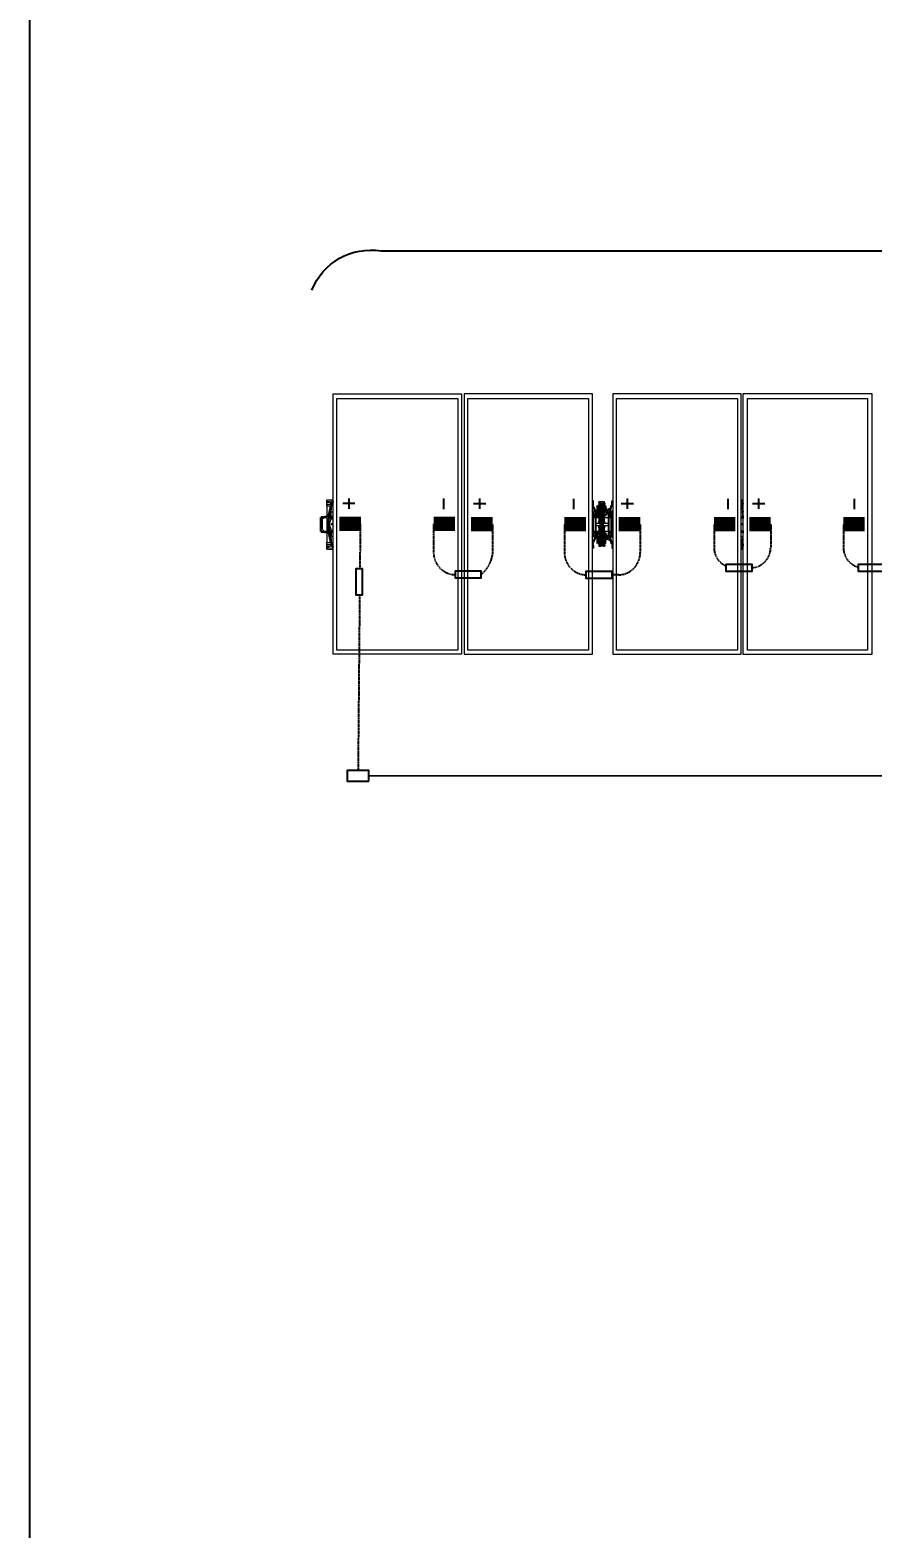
# Model space of a CAD drawing. Header units: feet. Extents: x -13743 to 68376, y -48 to 67763.
# Drawn here: x 2136 to 2429, y 6749 to 7270 of the extents above; entities that cross this region are included whole.
import ezdxf
from ezdxf.enums import TextEntityAlignment as Align
from ezdxf.lldxf.tags import DXFTag

# ---------------------------------------------------------------- set-up
doc = ezdxf.new("R2018")
doc.units = ezdxf.units.FT
doc.header["$MEASUREMENT"] = 0
doc.linetypes.add('HIDDEN', pattern=[0.375, 0.25, -0.125])
for name, color, linetype in [('E-DC HARNESS-POS', 10, 'DC HARNESS CABLE'), ('E-HARN-COMP', 8, 'Continuous'), ('E-TRNK-CABL-NEG', 6, 'HIDDEN'), ('E-TRUNK-CABLE-POS', 6, 'HIDDEN'), ('G-ANNO-TEXT', 1, 'Continuous'), ('Polarity-Text', 7, 'Continuous')]:
    doc.layers.add(name, color=color, linetype=linetype)
doc.styles.add('NEI-A', font='arial.ttf')
doc.styles.get("Standard").update_dxf_attribs({"font": 'arial.ttf'})
tags = doc.linetypes.add('DC HARNESS CABLE', pattern='A,0.5,-0.2,["DH",Standard,S=0.1,R=0,X=-0.1,Y=-0.05],-0.2', length=0.9).pattern_tags.tags
tags[6] = DXFTag(74, 10)

# ---------------------------------------------------------------- blocks, each defined once
blk = doc.blocks.new('A$Cc93f9aa1')
at = {"lineweight": 5}
for points in [[(0.0233, 0.4666), (0.2533, 0.4666), (0.2533, 0), (0.0233, 0)], [(0.2467, 0.4583), (0.2467, 0.0067), (0.03, 0.0067), (0.03, 0.4583)], [(0.4883, 0.4666), (0.2583, 0.4666), (0.2583, 0), (0.4883, 0)], [(0.4816, 0.4583), (0.4816, 0.0067), (0.265, 0.0067), (0.265, 0.4583)], [(0.525, 0.4666), (0.525, 0), (0.755, 0), (0.755, 0.4666)], [(0.5316, 0.4583), (0.7483, 0.4583), (0.7483, 0.0067), (0.5316, 0.0067)], [(0.7583, 0), (0.99, 0), (0.99, 0.4666), (0.7583, 0.4666)], [(0.7666, 0.0067), (0.7666, 0.4583), (0.9816, 0.4583), (0.9816, 0.0067)], [(0.02, 0.2433), (0.0183, 0.2433), (0.0183, 0.245), (0.02, 0.245)], [(0.4916, 0.2483), (0.49, 0.2467), (0.4916, 0.245), (0.4933, 0.2467)], [(0.4916, 0.2483), (0.49, 0.2483), (0.49, 0.2467), (0.49, 0.245), (0.4916, 0.245), (0.4933, 0.245), (0.4933, 0.2467), (0.4933, 0.2483)], [(0.4933, 0.2467), (0.4916, 0.2467)], [(0.4983, 0.2483), (0.4966, 0.25), (0.4983, 0.2483), (0.5, 0.2483)], [(0.5033, 0.2617), (0.5016, 0.2617)], [(0.5033, 0.2183), (0.5033, 0.2467), (0.5016, 0.2467), (0.5016, 0.2183)], [(0.5066, 0.2467), (0.5066, 0.2183), (0.5083, 0.2183), (0.5083, 0.2467)], [(0.51, 0.2617), (0.5083, 0.2617)], [(0.5116, 0.2667), (0.51, 0.2667), (0.51, 0.2583), (0.5116, 0.2583)], [(0.52, 0.245), (0.5216, 0.245), (0.5216, 0.2467), (0.5216, 0.2483), (0.52, 0.2483), (0.5183, 0.2483), (0.5183, 0.2467), (0.5183, 0.245)], [(0.52, 0.2483), (0.5183, 0.2467), (0.52, 0.245), (0.5216, 0.2467)], [(0.5216, 0.2467), (0.52, 0.2467)], [(0.5216, 0.2467), (0.52, 0.2467)], [(0.525, 0.245), (0.5233, 0.245)], [(0.01, 0.22), (0.0117, 0.22), (0.0083, 0.22)], [(0.0133, 0.23), (0.015, 0.23), (0.0167, 0.22), (0.015, 0.22)], [(0.49, 0.235), (0.4883, 0.235)], [(0.49, 0.23), (0.4883, 0.23)], [(0.4916, 0.22), (0.49, 0.2183), (0.4916, 0.2167), (0.4933, 0.2183)], [(0.4916, 0.22), (0.49, 0.22), (0.49, 0.2183), (0.49, 0.2167), (0.4916, 0.2167), (0.4933, 0.2167), (0.4933, 0.2183), (0.4933, 0.22)], [(0.4933, 0.2183), (0.4916, 0.2183)], [(0.4933, 0.2183), (0.4916, 0.2183)], [(0.5016, 0.2367), (0.5, 0.2367)], [(0.5, 0.2267), (0.5, 0.23)], [(0.5033, 0.1967), (0.505, 0.1967), (0.505, 0.1983), (0.505, 0.2183), (0.5033, 0.2183)], [(0.5116, 0.235), (0.51, 0.235), (0.51, 0.2383), (0.51, 0.2367), (0.5083, 0.2367), (0.51, 0.2367), (0.51, 0.235)], [(0.5116, 0.2167), (0.51, 0.2167)], [(0.52, 0.22), (0.5183, 0.2183), (0.52, 0.2167), (0.5216, 0.2183)], [(0.5216, 0.2183), (0.52, 0.2183)], [(0.5216, 0.2183), (0.52, 0.2183)], [(0.525, 0.235), (0.5233, 0.235)], [(0.5233, 0.23), (0.525, 0.23)], [(0.5233, 0.22), (0.525, 0.22)], [(0.7566, 0.235), (0.7566, 0.2333), (0.7583, 0.2333), (0.7583, 0.2317), (0.7566, 0.2317), (0.755, 0.2317), (0.755, 0.2333)], [(0.5033, 0.2033), (0.5016, 0.2033)], [(0.505, 0.195), (0.5033, 0.195)], [(0.5083, 0.1967), (0.5066, 0.1967)], [(0.5083, 0.195), (0.5066, 0.195)], [(0.51, 0.2033), (0.5083, 0.2033)], [(0.5233, 0.2), (0.5216, 0.2), (0.5216, 0.2017), (0.5216, 0.2)]]:
    blk.add_lwpolyline(points, close=True, dxfattribs=at)
for points in [[(0.0217, 0.27), (0.0217, 0.2733), (0.02, 0.27), (0.02, 0.2717), (0.0183, 0.2717), (0.0183, 0.2683), (0.0117, 0.2683), (0.0117, 0.2767), (0.0133, 0.2767)], [(0.0117, 0.2767), (0.0233, 0.2767)], [(0.0183, 0.2733), (0.0167, 0.2733), (0.0133, 0.2733), (0.015, 0.2733)], [(0.0167, 0.2717), (0.0133, 0.2717)], [(0.02, 0.255), (0.0183, 0.255), (0.0183, 0.2533), (0.02, 0.27), (0.02, 0.2683), (0.02, 0.265)], [(0.0233, 0.2467), (0.02, 0.2467), (0.02, 0.255), (0.0217, 0.2733), (0.0233, 0.2733), (0.0233, 0.2717)], [(0.0217, 0.2733), (0.0217, 0.275), (0.0217, 0.2733)], [(0.4966, 0.255), (0.495, 0.255), (0.4933, 0.2533), (0.4933, 0.2517), (0.49, 0.2517), (0.49, 0.255), (0.4933, 0.255), (0.4883, 0.265), (0.49, 0.265), (0.4883, 0.2667), (0.49, 0.2667), (0.49, 0.27), (0.49, 0.275), (0.4883, 0.275)], [(0.49, 0.27), (0.49, 0.27)], [(0.5, 0.2717), (0.5, 0.2733), (0.5, 0.27), (0.5016, 0.27), (0.5033, 0.27), (0.5033, 0.2683), (0.505, 0.2683), (0.505, 0.2667)], [(0.5083, 0.2733), (0.5066, 0.2733), (0.5016, 0.2733), (0.5, 0.2733), (0.5016, 0.2733)], [(0.5033, 0.2717), (0.5016, 0.2717), (0.5, 0.2717), (0.5016, 0.2717), (0.5033, 0.27), (0.505, 0.27), (0.5033, 0.27), (0.505, 0.27), (0.5066, 0.27), (0.5083, 0.27), (0.5066, 0.27), (0.5083, 0.2717), (0.51, 0.2717), (0.5083, 0.2717), (0.5066, 0.2717)], [(0.5, 0.27), (0.5, 0.2617), (0.5, 0.2383), (0.5016, 0.2383)], [(0.5016, 0.27), (0.5, 0.27), (0.5016, 0.27), (0.5033, 0.27), (0.5016, 0.27), (0.5016, 0.2683), (0.5033, 0.2683), (0.505, 0.2683), (0.5066, 0.2683), (0.5083, 0.2683), (0.51, 0.2683)], [(0.5016, 0.27), (0.5016, 0.27)], [(0.5033, 0.2667), (0.505, 0.2667), (0.505, 0.2467), (0.5066, 0.2467), (0.5066, 0.2683), (0.5083, 0.2683), (0.5083, 0.27), (0.51, 0.27), (0.51, 0.2733), (0.5083, 0.2733), (0.5083, 0.2717)], [(0.505, 0.27), (0.5066, 0.27), (0.5066, 0.2683), (0.5083, 0.2683), (0.5083, 0.2467)], [(0.5066, 0.27), (0.5083, 0.27), (0.51, 0.27), (0.5083, 0.27), (0.51, 0.27), (0.5116, 0.27)], [(0.5083, 0.2383), (0.51, 0.2383), (0.51, 0.2617), (0.51, 0.27)], [(0.5216, 0.2633), (0.5216, 0.2667), (0.5233, 0.2667), (0.5233, 0.27), (0.5233, 0.275), (0.525, 0.275)], [(0.5233, 0.27), (0.5233, 0.27)], [(0.755, 0.2767), (0.7583, 0.2767)], [(0.7566, 0.27), (0.7566, 0.2733), (0.7566, 0.275), (0.7566, 0.2733), (0.7566, 0.2717), (0.7583, 0.2717), (0.7583, 0.27), (0.7583, 0.2683)], [(0.7566, 0.275), (0.7583, 0.275)], [(0.76, 0.255), (0.7583, 0.255), (0.7583, 0.2633), (0.7566, 0.2733)], [(0, 0.245), (0, 0.22)], [(0.0017, 0.2467), (0.005, 0.2467), (0.01, 0.2467), (0.0083, 0.2467), (0.01, 0.2467)], [(0.0017, 0.245), (0.0033, 0.245)], [(0.0033, 0.2383), (0.0033, 0.2433), (0.0033, 0.2233), (0.0033, 0.2283), (0.0033, 0.2267)], [(0.0067, 0.2433), (0.005, 0.2433), (0.005, 0.245), (0.0067, 0.245), (0.0067, 0.2467), (0.0083, 0.2467), (0.01, 0.2467), (0.0117, 0.2467), (0.0083, 0.2467), (0.0083, 0.245), (0.0067, 0.245), (0.005, 0.245), (0.005, 0.2433)], [(0.005, 0.245), (0.0067, 0.245)], [(0.0133, 0.2467), (0.0117, 0.2467), (0.01, 0.2467), (0.01, 0.245), (0.0083, 0.245), (0.0067, 0.245), (0.0083, 0.245), (0.0117, 0.245), (0.01, 0.245)], [(0.0083, 0.2467), (0.0083, 0.245)], [(0.0117, 0.25), (0.0117, 0.2467), (0.015, 0.2467), (0.015, 0.245), (0.0167, 0.245), (0.0183, 0.245), (0.0183, 0.2533), (0.0167, 0.25), (0.02, 0.2667), (0.02, 0.265), (0.0183, 0.265), (0.0117, 0.265), (0.0117, 0.2683)], [(0.0117, 0.265), (0.0117, 0.25), (0.015, 0.25), (0.015, 0.2467), (0.0167, 0.2467)], [(0.0117, 0.2467), (0.0117, 0.245), (0.0117, 0.2183)], [(0.0133, 0.245), (0.0117, 0.245), (0.0117, 0.2417), (0.0117, 0.2233), (0.0117, 0.22), (0.0133, 0.22)], [(0.015, 0.245), (0.0133, 0.235), (0.0133, 0.2317)], [(0.0233, 0.2433), (0.02, 0.2433), (0.0217, 0.2433), (0.02, 0.2433), (0.0167, 0.235), (0.015, 0.235), (0.0133, 0.235)], [(0.015, 0.2317), (0.015, 0.235), (0.0167, 0.245), (0.0167, 0.2467), (0.0167, 0.25), (0.015, 0.25), (0.0183, 0.265)], [(0.0183, 0.25), (0.0167, 0.25), (0.015, 0.25)], [(0.015, 0.235), (0.0167, 0.235), (0.02, 0.2433), (0.02, 0.245), (0.02, 0.2433)], [(0.02, 0.2683), (0.0183, 0.2683)], [(0.0183, 0.2433), (0.02, 0.245), (0.0183, 0.245), (0.02, 0.245), (0.02, 0.2467)], [(0.0233, 0.245), (0.02, 0.245), (0.0217, 0.245)], [(0.0217, 0.2683), (0.0217, 0.2667)], [(0.4866, 0.255), (0.4866, 0.255)], [(0.4883, 0.255), (0.4883, 0.2567)], [(0.49, 0.255), (0.4883, 0.255), (0.4883, 0.2533), (0.4883, 0.255), (0.4883, 0.2533), (0.4883, 0.2517), (0.49, 0.2517), (0.49, 0.25), (0.4883, 0.25), (0.4883, 0.215), (0.49, 0.215), (0.49, 0.2133), (0.4933, 0.2133), (0.4933, 0.2117), (0.4933, 0.21), (0.495, 0.21), (0.49, 0.2), (0.4883, 0.2), (0.49, 0.2017)], [(0.4883, 0.25), (0.4883, 0.2517)], [(0.4883, 0.245), (0.49, 0.245)], [(0.49, 0.2667), (0.49, 0.2667)], [(0.49, 0.265), (0.495, 0.255), (0.4933, 0.255), (0.4933, 0.2533)], [(0.495, 0.245), (0.5, 0.245), (0.4983, 0.2467), (0.495, 0.2467), (0.4933, 0.2467), (0.4916, 0.2467), (0.4933, 0.2467), (0.4916, 0.2467), (0.4933, 0.2467), (0.4916, 0.2467), (0.4933, 0.2467), (0.4916, 0.2467), (0.4916, 0.245), (0.4933, 0.245), (0.4933, 0.2483), (0.4916, 0.2483), (0.4916, 0.2467)], [(0.4933, 0.215), (0.495, 0.215), (0.495, 0.2517), (0.4933, 0.2517), (0.495, 0.2517), (0.495, 0.255)], [(0.4933, 0.2517), (0.4933, 0.2517)], [(0.495, 0.2517), (0.495, 0.2517)], [(0.5, 0.2483), (0.4983, 0.2483), (0.4966, 0.25), (0.4983, 0.25), (0.4983, 0.2483), (0.5, 0.2483), (0.495, 0.2483)], [(0.4966, 0.2517), (0.4966, 0.25), (0.4966, 0.2617), (0.4966, 0.2667), (0.4966, 0.2583), (0.5, 0.2583), (0.5, 0.2667), (0.4983, 0.2667)], [(0.4966, 0.26), (0.4966, 0.25)], [(0.4966, 0.26), (0.4966, 0.26)], [(0.4966, 0.2583), (0.4966, 0.2567), (0.4966, 0.255), (0.5, 0.255), (0.5, 0.2583)], [(0.4966, 0.2567), (0.4966, 0.2517), (0.4966, 0.25), (0.5, 0.25), (0.5, 0.255)], [(0.4983, 0.2667), (0.4983, 0.2667)], [(0.5, 0.2667), (0.5016, 0.2667)], [(0.5016, 0.2467), (0.5016, 0.2683), (0.5033, 0.2683), (0.5033, 0.2467), (0.505, 0.2467), (0.505, 0.2183), (0.5066, 0.2183), (0.5066, 0.1967), (0.5083, 0.1967), (0.5083, 0.2183)], [(0.5066, 0.2667), (0.5083, 0.2667)], [(0.51, 0.2667), (0.5116, 0.2667), (0.5133, 0.2617), (0.5133, 0.25), (0.5133, 0.2517)], [(0.51, 0.2483), (0.5116, 0.25), (0.5116, 0.2483), (0.5133, 0.25), (0.5133, 0.26)], [(0.51, 0.2583), (0.51, 0.255), (0.5116, 0.255), (0.5116, 0.2567), (0.5133, 0.2517), (0.5116, 0.25), (0.51, 0.25), (0.51, 0.255)], [(0.515, 0.25), (0.5133, 0.25), (0.5116, 0.2483), (0.5133, 0.2483), (0.5116, 0.2483), (0.51, 0.2483), (0.5116, 0.2483), (0.51, 0.2483), (0.51, 0.2467)], [(0.51, 0.245), (0.5166, 0.245)], [(0.5116, 0.2667), (0.5116, 0.2667)], [(0.52, 0.2617), (0.5133, 0.2583), (0.5133, 0.2567)], [(0.5133, 0.26), (0.5133, 0.26)], [(0.5183, 0.2583), (0.5133, 0.2533)], [(0.5183, 0.2133), (0.5216, 0.2133), (0.5216, 0.2117), (0.5233, 0.21), (0.5233, 0.2117), (0.525, 0.2117), (0.5233, 0.2117), (0.5233, 0.2133), (0.5216, 0.2133), (0.5216, 0.215), (0.5233, 0.215), (0.5233, 0.25), (0.5216, 0.25), (0.5216, 0.2517), (0.5216, 0.2533), (0.5233, 0.255), (0.5233, 0.2533), (0.525, 0.255), (0.5233, 0.2533), (0.5233, 0.2517), (0.5183, 0.2517), (0.5183, 0.2533), (0.5166, 0.2533), (0.515, 0.2517), (0.5133, 0.2517), (0.5183, 0.255), (0.5166, 0.2533), (0.5166, 0.2517), (0.5183, 0.2517), (0.5166, 0.2517), (0.5166, 0.215), (0.5183, 0.215)], [(0.5216, 0.265), (0.5183, 0.255), (0.52, 0.255), (0.5183, 0.2533), (0.5183, 0.255), (0.52, 0.255)], [(0.5216, 0.245), (0.52, 0.245), (0.5216, 0.2467), (0.5216, 0.2483), (0.5183, 0.2483), (0.5183, 0.2467), (0.52, 0.245)], [(0.5183, 0.2467), (0.52, 0.2467)], [(0.5233, 0.2567), (0.5233, 0.255), (0.52, 0.255), (0.5233, 0.265), (0.5216, 0.265), (0.5216, 0.2633), (0.5216, 0.265), (0.5233, 0.265), (0.525, 0.2667)], [(0.52, 0.2483), (0.5216, 0.2483)], [(0.52, 0.2467), (0.5216, 0.2467)], [(0.52, 0.2467), (0.5216, 0.2467)], [(0.52, 0.2467), (0.5216, 0.2467)], [(0.52, 0.2467), (0.5216, 0.2467)], [(0.52, 0.2467), (0.5216, 0.2467)], [(0.5233, 0.2667), (0.5233, 0.2667)], [(0.5233, 0.2517), (0.5233, 0.25)], [(0.525, 0.2467), (0.5233, 0.2467)], [(0.755, 0.2467), (0.7583, 0.2467)], [(0.755, 0.245), (0.7583, 0.245), (0.76, 0.245)], [(0.7583, 0.245), (0.7583, 0.2433), (0.755, 0.2433)], [(0.76, 0.2467), (0.7583, 0.2467), (0.7583, 0.255)], [(0.0067, 0.2217), (0.005, 0.2217), (0.005, 0.22), (0.0067, 0.22), (0.0083, 0.2183), (0.0117, 0.2183), (0.01, 0.2183), (0.005, 0.2183), (0.0017, 0.2183)], [(0.0017, 0.22), (0.0033, 0.22)], [(0.005, 0.2383), (0.0033, 0.2383), (0.0033, 0.2283)], [(0.0033, 0.2367), (0.0033, 0.2383), (0.0033, 0.2367)], [(0.005, 0.2217), (0.005, 0.22), (0.0067, 0.22), (0.0083, 0.22), (0.0083, 0.2183), (0.0083, 0.22), (0.01, 0.22), (0.0083, 0.22), (0.0067, 0.22), (0.005, 0.22)], [(0.0133, 0.2183), (0.0117, 0.2183), (0.01, 0.22), (0.0083, 0.22)], [(0.0117, 0.1967), (0.0117, 0.2), (0.0183, 0.2), (0.02, 0.2), (0.0167, 0.215), (0.0167, 0.2167), (0.015, 0.2167), (0.0167, 0.2167), (0.0167, 0.215), (0.0167, 0.22), (0.0167, 0.2183), (0.015, 0.2183), (0.015, 0.22)], [(0.0117, 0.2167), (0.0117, 0.2183), (0.015, 0.2183), (0.015, 0.2167)], [(0.0183, 0.2), (0.015, 0.2167), (0.0117, 0.2167), (0.0117, 0.2)], [(0.02, 0.2233), (0.0167, 0.2317), (0.0167, 0.235), (0.015, 0.2333), (0.015, 0.2317), (0.0167, 0.23), (0.015, 0.23), (0.0167, 0.23), (0.02, 0.2217), (0.0217, 0.2217), (0.02, 0.2217), (0.02, 0.22), (0.0183, 0.2217)], [(0.0217, 0.1917), (0.02, 0.21), (0.02, 0.2117), (0.0183, 0.2117), (0.0183, 0.22), (0.0167, 0.22), (0.0183, 0.22), (0.0183, 0.2217), (0.02, 0.2217), (0.0233, 0.2217)], [(0.02, 0.1967), (0.02, 0.195), (0.0183, 0.2117), (0.0167, 0.215), (0.0183, 0.215)], [(0.0233, 0.22), (0.02, 0.22), (0.0217, 0.22), (0.02, 0.22), (0.02, 0.2217), (0.02, 0.22), (0.0183, 0.22), (0.02, 0.22), (0.02, 0.2183), (0.02, 0.21)], [(0.02, 0.22), (0.0183, 0.22)], [(0.0233, 0.2317), (0.02, 0.2317), (0.02, 0.2333), (0.0217, 0.2333), (0.0217, 0.235), (0.0233, 0.2333)], [(0.0233, 0.2183), (0.02, 0.2183)], [(0.4883, 0.22), (0.49, 0.22)], [(0.4883, 0.2133), (0.4883, 0.215)], [(0.4933, 0.22), (0.4916, 0.22)], [(0.4916, 0.2183), (0.4916, 0.22)], [(0.4916, 0.2183), (0.4933, 0.2183)], [(0.4916, 0.2183), (0.4933, 0.2183)], [(0.4916, 0.2183), (0.4933, 0.2183)], [(0.4916, 0.2183), (0.4933, 0.2183)], [(0.4916, 0.2183), (0.4916, 0.2167), (0.4933, 0.2167)], [(0.4916, 0.2183), (0.4933, 0.2183)], [(0.4933, 0.2183), (0.4933, 0.22)], [(0.4933, 0.2183), (0.4933, 0.2167)], [(0.4933, 0.215), (0.4933, 0.215)], [(0.5016, 0.23), (0.5, 0.23), (0.5016, 0.23), (0.5, 0.23), (0.5016, 0.23), (0.495, 0.23), (0.495, 0.235), (0.5016, 0.235), (0.5, 0.235), (0.5, 0.2367), (0.5, 0.2383), (0.5, 0.235)], [(0.495, 0.235), (0.4966, 0.235)], [(0.495, 0.2183), (0.4983, 0.2183), (0.5, 0.22), (0.495, 0.22)], [(0.5, 0.2167), (0.4983, 0.2167), (0.4966, 0.215), (0.4983, 0.2167), (0.4983, 0.215), (0.4966, 0.215), (0.4983, 0.2167), (0.5, 0.2167), (0.4983, 0.2167), (0.5, 0.2167), (0.495, 0.2167)], [(0.495, 0.215), (0.495, 0.215)], [(0.4966, 0.2133), (0.4966, 0.215), (0.4966, 0.1983), (0.4966, 0.2067), (0.5, 0.2067), (0.5, 0.21)], [(0.4966, 0.2083), (0.4966, 0.215), (0.5, 0.215), (0.5, 0.2117), (0.5, 0.21), (0.4966, 0.21), (0.4966, 0.2083), (0.4966, 0.2067)], [(0.4966, 0.205), (0.4966, 0.215)], [(0.5016, 0.2267), (0.5, 0.2267), (0.5, 0.2033), (0.5, 0.195)], [(0.5066, 0.195), (0.5066, 0.1967), (0.505, 0.1967), (0.5033, 0.1967), (0.5016, 0.1967), (0.5016, 0.2183)], [(0.5083, 0.235), (0.5166, 0.235), (0.5166, 0.23), (0.5083, 0.23), (0.51, 0.23), (0.5116, 0.23), (0.51, 0.23)], [(0.5083, 0.23), (0.51, 0.23), (0.51, 0.2267), (0.51, 0.23), (0.5116, 0.23)], [(0.5083, 0.2267), (0.51, 0.2267)], [(0.51, 0.2033), (0.51, 0.2267)], [(0.5166, 0.22), (0.51, 0.22)], [(0.5133, 0.2133), (0.5133, 0.215), (0.51, 0.215), (0.51, 0.2117), (0.51, 0.21), (0.5116, 0.21), (0.5116, 0.2083), (0.5133, 0.2133), (0.5133, 0.215), (0.5133, 0.205), (0.5133, 0.215), (0.5116, 0.2167), (0.5133, 0.2167), (0.5116, 0.2167), (0.51, 0.2167), (0.51, 0.2183)], [(0.5116, 0.2167), (0.5133, 0.215), (0.5116, 0.2167), (0.5116, 0.215)], [(0.5166, 0.215), (0.5166, 0.215)], [(0.52, 0.22), (0.5183, 0.22), (0.5183, 0.2183), (0.52, 0.2167), (0.5183, 0.2167), (0.5183, 0.2183), (0.5183, 0.22), (0.52, 0.22), (0.5216, 0.22), (0.5216, 0.2183), (0.5216, 0.2167), (0.52, 0.2167), (0.5216, 0.2183), (0.5216, 0.22), (0.52, 0.22), (0.5216, 0.22)], [(0.5183, 0.215), (0.5183, 0.215)], [(0.52, 0.2183), (0.5216, 0.2183)], [(0.52, 0.2183), (0.5216, 0.2183)], [(0.52, 0.2183), (0.5216, 0.2183)], [(0.52, 0.2183), (0.5216, 0.2183)], [(0.52, 0.2183), (0.5216, 0.2183)], [(0.5233, 0.2183), (0.525, 0.2183)], [(0.5233, 0.215), (0.5233, 0.2133)], [(0.755, 0.2217), (0.7583, 0.2217), (0.7583, 0.22)], [(0.755, 0.22), (0.7583, 0.22), (0.76, 0.22)], [(0.7583, 0.2183), (0.755, 0.2183)], [(0.76, 0.2183), (0.7583, 0.2183), (0.7583, 0.21), (0.7566, 0.2), (0.7566, 0.1917), (0.7583, 0.1917)], [(0.0133, 0.1883), (0.0117, 0.1883), (0.0117, 0.1967), (0.0183, 0.1967), (0.0183, 0.195), (0.02, 0.195), (0.0217, 0.1917), (0.0217, 0.19)], [(0.0233, 0.1883), (0.0117, 0.1883)], [(0.0133, 0.1933), (0.0167, 0.1933)], [(0.0183, 0.1917), (0.0167, 0.1917), (0.0133, 0.1917), (0.015, 0.1917)], [(0.02, 0.2), (0.02, 0.1967), (0.0183, 0.1967)], [(0.0217, 0.1983), (0.0217, 0.1967)], [(0.0217, 0.195), (0.0217, 0.1917), (0.0233, 0.1917)], [(0.0233, 0.1933), (0.0233, 0.1917), (0.0217, 0.1917), (0.0217, 0.19), (0.0233, 0.19)], [(0.4866, 0.21), (0.4866, 0.21)], [(0.4883, 0.21), (0.4883, 0.2117), (0.4883, 0.2133), (0.49, 0.2133), (0.49, 0.21), (0.4933, 0.21), (0.4883, 0.2)], [(0.49, 0.21), (0.49, 0.2117), (0.4883, 0.2117)], [(0.49, 0.1967), (0.49, 0.1983), (0.4883, 0.1983)], [(0.49, 0.195), (0.49, 0.19), (0.4883, 0.19)], [(0.49, 0.1983), (0.49, 0.1983)], [(0.4933, 0.2117), (0.495, 0.2117), (0.495, 0.21), (0.495, 0.2133), (0.4933, 0.2133)], [(0.495, 0.21), (0.4966, 0.21)], [(0.4966, 0.205), (0.4966, 0.205)], [(0.4983, 0.1983), (0.5, 0.1983), (0.5, 0.2067)], [(0.5, 0.1983), (0.5016, 0.1983)], [(0.5083, 0.1933), (0.51, 0.1933), (0.5083, 0.1933), (0.5033, 0.1933), (0.5, 0.1933), (0.5016, 0.1933), (0.5016, 0.195), (0.5016, 0.1967), (0.5, 0.195), (0.5016, 0.195)], [(0.5016, 0.1967), (0.5016, 0.195), (0.5, 0.195), (0.5, 0.1933)], [(0.5, 0.1933), (0.5016, 0.1933), (0.5, 0.1933)], [(0.505, 0.1933), (0.5033, 0.1933), (0.5016, 0.1933), (0.5033, 0.195), (0.505, 0.195), (0.5033, 0.195), (0.5033, 0.1967)], [(0.5016, 0.195), (0.5033, 0.195), (0.5016, 0.195)], [(0.5033, 0.1983), (0.505, 0.1983)], [(0.5066, 0.1983), (0.5083, 0.1983)], [(0.5083, 0.1967), (0.51, 0.195), (0.51, 0.1933), (0.5083, 0.1933), (0.5066, 0.195), (0.5083, 0.195), (0.5083, 0.1967), (0.5083, 0.195), (0.51, 0.195), (0.5083, 0.195), (0.5083, 0.1933), (0.51, 0.1933)], [(0.5066, 0.195), (0.5083, 0.195), (0.5066, 0.195)], [(0.51, 0.21), (0.51, 0.2067), (0.5116, 0.2067), (0.5116, 0.1983), (0.51, 0.1983), (0.51, 0.2067)], [(0.51, 0.1983), (0.5116, 0.1983), (0.5133, 0.205)], [(0.51, 0.2033), (0.51, 0.195)], [(0.51, 0.195), (0.5116, 0.195)], [(0.52, 0.21), (0.5183, 0.2117), (0.5166, 0.2117), (0.515, 0.2133), (0.5133, 0.2133), (0.5183, 0.21), (0.5183, 0.2117), (0.5183, 0.2133), (0.5166, 0.2133), (0.5166, 0.2117), (0.5183, 0.21), (0.52, 0.21), (0.5183, 0.21), (0.5216, 0.2)], [(0.5183, 0.2067), (0.5133, 0.2117)], [(0.52, 0.2033), (0.5133, 0.2067), (0.5133, 0.2083)], [(0.5133, 0.205), (0.5133, 0.205)], [(0.5233, 0.2117), (0.5233, 0.21), (0.52, 0.21), (0.5233, 0.2)], [(0.5216, 0.2017), (0.5216, 0.1983), (0.5233, 0.1983), (0.5233, 0.1967)], [(0.525, 0.2), (0.5233, 0.2017)], [(0.5233, 0.1983), (0.525, 0.1983)], [(0.5233, 0.1983), (0.5233, 0.1983)], [(0.5233, 0.195), (0.5233, 0.19), (0.525, 0.19)], [(0.5233, 0.195), (0.5233, 0.195)], [(0.525, 0.21), (0.525, 0.21)], [(0.755, 0.1883), (0.7583, 0.1883)], [(0.7583, 0.1967), (0.7583, 0.195), (0.7583, 0.1933), (0.7566, 0.1933), (0.7566, 0.19), (0.7583, 0.19)], [(0.7566, 0.195), (0.7566, 0.1917), (0.7566, 0.19)]]:
    blk.add_lwpolyline(points, dxfattribs=at)
at = {"color": 8, "lineweight": 5, "true_color": 0x808080}
for points in [[(0.0117, 0.2767), (0.0233, 0.2767)], [(0.0233, 0.275), (0.0217, 0.275)], [(0.0233, 0.265), (0.0217, 0.2733)], [(0.5, 0.27), (0.5, 0.2617)], [(0.5016, 0.2717), (0.5016, 0.2733)], [(0.5016, 0.2717), (0.5016, 0.2717)], [(0.5016, 0.27), (0.5033, 0.27)], [(0.5083, 0.2733), (0.5083, 0.2717)], [(0.5083, 0.2717), (0.5083, 0.2717)], [(0.5083, 0.27), (0.51, 0.27)], [(0.51, 0.2617), (0.51, 0.27)], [(0.755, 0.2767), (0.7583, 0.2767)], [(0.7566, 0.2733), (0.755, 0.2583)], [(0.755, 0.2683), (0.755, 0.27)], [(0.7583, 0.2733), (0.7583, 0.275), (0.7566, 0.275)], [(0.7566, 0.2733), (0.7566, 0.2733)], [(0.7583, 0.2617), (0.7583, 0.27), (0.76, 0.27)], [(0.0017, 0.2467), (0.0017, 0.2183)], [(0.0083, 0.245), (0.01, 0.245)], [(0.02, 0.255), (0.0233, 0.255)], [(0.4883, 0.2667), (0.49, 0.2667)], [(0.4883, 0.2567), (0.49, 0.2567)], [(0.4883, 0.2567), (0.4883, 0.2567)], [(0.49, 0.2483), (0.49, 0.25)], [(0.49, 0.22), (0.49, 0.245)], [(0.4933, 0.2517), (0.4933, 0.2483)], [(0.4933, 0.245), (0.4933, 0.22)], [(0.5016, 0.2617), (0.5016, 0.2383), (0.5016, 0.235), (0.5, 0.235)], [(0.5, 0.2583), (0.5016, 0.2583)], [(0.5, 0.255), (0.5016, 0.255)], [(0.5, 0.25), (0.5016, 0.25)], [(0.5083, 0.2617), (0.5083, 0.2383), (0.5083, 0.235), (0.51, 0.235)], [(0.51, 0.2583), (0.5116, 0.2583)], [(0.51, 0.255), (0.5116, 0.255)], [(0.51, 0.25), (0.5116, 0.25)], [(0.52, 0.26), (0.5183, 0.2583), (0.5166, 0.2583), (0.515, 0.2567), (0.5133, 0.255)], [(0.5183, 0.2483), (0.5183, 0.2517)], [(0.5183, 0.22), (0.5183, 0.245)], [(0.5216, 0.25), (0.5216, 0.2483)], [(0.5216, 0.245), (0.5216, 0.22)], [(0.525, 0.2567), (0.5233, 0.2567)], [(0.525, 0.2567), (0.525, 0.2567)], [(0.755, 0.255), (0.7583, 0.255)], [(0.7583, 0.2667), (0.7583, 0.2683)], [(0.01, 0.22), (0.0083, 0.22)], [(0.49, 0.215), (0.49, 0.2167)], [(0.4933, 0.2167), (0.4933, 0.215)], [(0.5016, 0.2033), (0.5016, 0.23), (0.5, 0.23)], [(0.5, 0.215), (0.5016, 0.215)], [(0.5083, 0.2033), (0.5083, 0.2267), (0.5083, 0.23), (0.51, 0.23)], [(0.51, 0.215), (0.5116, 0.215)], [(0.5183, 0.215), (0.5183, 0.2167)], [(0.5216, 0.2167), (0.5216, 0.215)], [(0.0117, 0.1883), (0.0233, 0.1883)], [(0.0233, 0.21), (0.02, 0.21)], [(0.0217, 0.1917), (0.0217, 0.1933), (0.0233, 0.2)], [(0.0217, 0.19), (0.0233, 0.19)], [(0.4883, 0.2083), (0.4883, 0.21)], [(0.4883, 0.2083), (0.4883, 0.2083)], [(0.49, 0.1967), (0.4883, 0.1967)], [(0.49, 0.195), (0.4883, 0.195)], [(0.5, 0.2117), (0.5016, 0.2117)], [(0.5, 0.2067), (0.5016, 0.2067)], [(0.5, 0.2033), (0.5, 0.195)], [(0.5016, 0.195), (0.5033, 0.195), (0.5016, 0.195), (0.5033, 0.195), (0.505, 0.195)], [(0.5016, 0.1933), (0.5016, 0.1933)], [(0.5016, 0.1933), (0.5033, 0.1933)], [(0.5033, 0.1967), (0.505, 0.1967)], [(0.5066, 0.195), (0.5083, 0.195), (0.51, 0.195), (0.5083, 0.195), (0.51, 0.195), (0.51, 0.2033)], [(0.5066, 0.1967), (0.5083, 0.1967)], [(0.5083, 0.1933), (0.5083, 0.1933)], [(0.5083, 0.1933), (0.51, 0.1933)], [(0.51, 0.2117), (0.5116, 0.2117)], [(0.51, 0.2067), (0.5116, 0.2067)], [(0.5133, 0.21), (0.515, 0.2083), (0.5166, 0.2083), (0.5183, 0.2067), (0.52, 0.205)], [(0.5233, 0.21), (0.525, 0.2083)], [(0.525, 0.1983), (0.5233, 0.1983), (0.525, 0.1983)], [(0.5233, 0.1967), (0.525, 0.1967)], [(0.5233, 0.195), (0.525, 0.195)], [(0.525, 0.2083), (0.525, 0.2083)], [(0.7583, 0.21), (0.755, 0.21)], [(0.755, 0.2067), (0.7566, 0.1917)], [(0.755, 0.1967), (0.755, 0.195), (0.7566, 0.195)], [(0.755, 0.1883), (0.7583, 0.1883)], [(0.7566, 0.19), (0.7583, 0.19), (0.7583, 0.1917)], [(0.7566, 0.1917), (0.7566, 0.1917)], [(0.7583, 0.2033), (0.7583, 0.195), (0.76, 0.195)], [(0.76, 0.1967), (0.7583, 0.1967), (0.7583, 0.1983)]]:
    blk.add_lwpolyline(points, dxfattribs=at)
for points in [[(0.4883, 0.27), (0.49, 0.27)], [(0.5033, 0.27), (0.5016, 0.27)], [(0.505, 0.27), (0.5033, 0.27)], [(0.5083, 0.27), (0.5066, 0.27)], [(0.51, 0.27), (0.5083, 0.27)], [(0.525, 0.27), (0.5233, 0.27)], [(0.7566, 0.27), (0.755, 0.27)], [(0.525, 0.2667), (0.5233, 0.2667)], [(0.5033, 0.2367), (0.5016, 0.2367)], [(0.5033, 0.2283), (0.5016, 0.2283)], [(0.51, 0.2367), (0.5083, 0.2367)], [(0.51, 0.2283), (0.5083, 0.2283)], [(0.49, 0.1983), (0.4883, 0.1983)]]:
    blk.add_lwpolyline(points, close=True, dxfattribs=at)
blk = doc.blocks.new('DETAIL_TITLE')
at = {"style": 'NEI-A', "flags": 8}
blk.add_attdef('#', text='', height=0.2, dxfattribs=at).set_placement((0.5922, -0.5109), align=Align.MIDDLE_CENTER)
at = {"lineweight": 30, "flags": 104}
blk.add_attdef('DETAIL_TITLE', text='', height=0.2, dxfattribs=at).set_placement((0.9099, -0.5251), align=Align.BOTTOM_LEFT)
at = {"style": 'NEI-A'}
for tag, p in [('SCALE:', (0.9386, -0.7379)), ('1"_=_', (1.5474, -0.7379))]:
    blk.add_attdef(tag, text='', height=0.1, dxfattribs=at).set_placement(p, align=Align.BOTTOM_LEFT)

msp = doc.modelspace()

# ---------------------------------------------------------------- linework, layer by layer
msp.add_lwpolyline([(2135.51, 9817.46), (6237.96, 9817.46), (6237.96, 6365.88), (2135.51, 6365.88)], close=True)
at = {"layer": 'E-DC HARNESS-POS', "ltscale": 0.5}
msp.add_lwpolyline([(2253.42, 7010.83), (4120.69, 7011.18)], dxfattribs=at)
at = {"layer": 'E-HARN-COMP', "const_width": 5}
for points in [[(2243.23, 7098.53), (2250.69, 7098.53)], [(2275.99, 7098.53), (2283.45, 7098.53)], [(2289.06, 7098.47), (2296.51, 7098.47)], [(2321.54, 7098.47), (2329, 7098.47)], [(2340.47, 7098.47), (2347.93, 7098.47)], [(2373.62, 7098.47), (2381.07, 7098.47)], [(2385.88, 7098.47), (2393.33, 7098.47)], [(2418.64, 7098.47), (2426.09, 7098.47)]]:
    msp.add_lwpolyline(points, dxfattribs=at)
at = {"layer": 'E-HARN-COMP'}
for points in [[(2251.31, 7078.33), (2251.31, 7082.9), (2248.98, 7082.9), (2248.98, 7078.33)], [(2288.03, 7082.05), (2283.47, 7082.05), (2283.47, 7079.73), (2288.03, 7079.73)], [(2288.03, 7079.73), (2292.59, 7079.73), (2292.59, 7082.05), (2288.03, 7082.05)], [(2333.58, 7082), (2329.02, 7082), (2329.02, 7079.67), (2333.58, 7079.67)], [(2333.58, 7079.67), (2338.14, 7079.67), (2338.14, 7082), (2333.58, 7082)], [(2382.3, 7084.39), (2377.73, 7084.39), (2377.73, 7082.06), (2382.3, 7082.06)], [(2382.3, 7082.06), (2386.86, 7082.06), (2386.86, 7084.39), (2382.3, 7084.39)], [(2428.3, 7084.39), (2423.73, 7084.39), (2423.73, 7082.06), (2428.3, 7082.06)], [(2428.3, 7082.06), (2432.86, 7082.06), (2432.86, 7084.39), (2428.3, 7084.39)], [(2248.98, 7078.33), (2248.98, 7073.77), (2251.31, 7073.77), (2251.31, 7078.33)]]:
    msp.add_lwpolyline(points, dxfattribs=at)
msp.add_lwpolyline([(2253.42, 7009.02), (2253.42, 7012.64), (2245.97, 7012.64), (2245.97, 7009.02)], close=True, dxfattribs=at)
at = {"layer": 'E-TRNK-CABL-NEG', "ltscale": 0.1}
for points in [[(2275.99, 7098.53), (2275.99, 7088.57, 0.404462), (2283.47, 7080.83)], [(2321.54, 7098.47), (2321.54, 7088.51, 0.404462), (2329.03, 7080.77)], [(2373.62, 7098.47), (2373.62, 7090.24, 0.294061), (2377.73, 7083.84, 0.294061)], [(2418.64, 7098.47), (2418.64, 7090.24, 0.334879), (2423.73, 7083.48, 0.334879)]]:
    msp.add_lwpolyline(points, format="xyb", dxfattribs=at)
at = {"layer": 'E-TRUNK-CABLE-POS', "ltscale": 0.1}
for points in [[(2250.47, 7098.71), (2250.33, 7082.9)], [(2250.25, 7073.77), (2249.7, 7012.64)]]:
    msp.add_lwpolyline(points, dxfattribs=at)
for points in [[(2296.51, 7098.47), (2296.51, 7087.88, -0.187892), (2292.59, 7080.89, -0.391396)], [(2347.93, 7098.47), (2347.93, 7088.51, -0.404462), (2340.44, 7080.77), (2338.14, 7080.77)], [(2393.33, 7098.47), (2393.33, 7090.24, -0.391396), (2386.86, 7083.23, -0.391396)]]:
    msp.add_lwpolyline(points, format="xyb", dxfattribs=at)
at = {"layer": 'G-ANNO-TEXT', "flags": 128}
msp.add_lwpolyline([(2233.59, 7179.88, -0.35318), (2257.76, 7193.53), (2802.72, 7193.53, 0.298343), (2821.23, 7207.17, 0.298343), (2839.74, 7193.53), (3471.47, 7193.53, -0.298343), (3489.97, 7179.88)], format="xyb", dxfattribs=at)
at = {"layer": 'Polarity-Text'}
for p, q in [((2246.49, 7107.38), (2246.49, 7103.76)), ((2279.39, 7107.31), (2279.39, 7103.69)), ((2292.01, 7107.33), (2292.01, 7103.71)), ((2324.69, 7107.25), (2324.69, 7103.63)), ((2343.43, 7107.33), (2343.43, 7103.71)), ((2378.39, 7107.25), (2378.39, 7103.63)), ((2389.14, 7107.33), (2389.14, 7103.71)), ((2422.42, 7107.25), (2422.42, 7103.63)), ((2248.63, 7105.57), (2244.36, 7105.57)), ((2294.15, 7105.52), (2289.88, 7105.52)), ((2345.57, 7105.52), (2341.29, 7105.52)), ((2391.28, 7105.52), (2387.01, 7105.52))]:
    msp.add_line(p, q, dxfattribs=at)

# ---------------------------------------------------------------- block references
at = {"xscale": 194.04614304, "yscale": 194.04614304, "zscale": 194.04614304}
msp.add_blockref('A$Cc93f9aa1', (2236.52, 7053.21), dxfattribs=at)
at = {"layer": 'G-ANNO-TEXT'}
ref = msp.add_blockref('DETAIL_TITLE', (2193.15, 7909.29), dxfattribs=dict(at, xscale=128.9267043143703, yscale=128.9267043143703, zscale=128.9267043143703))
lines = msp.add_mtext('{\\LDC BLOCK TYPE-2 (2) STRINGS (52) MODULES [580W-SOUTH MOTOR GAP] }', dxfattribs={"layer": '0', "insert": (2310.46, 7880.26), "char_height": 1139.5591, "attachment_point": 1})
ref.add_attrib('DETAIL_TITLE', '', (2310.46, 7880.26)).embed_mtext(lines)

doc.saveas('drawing.dxf')
